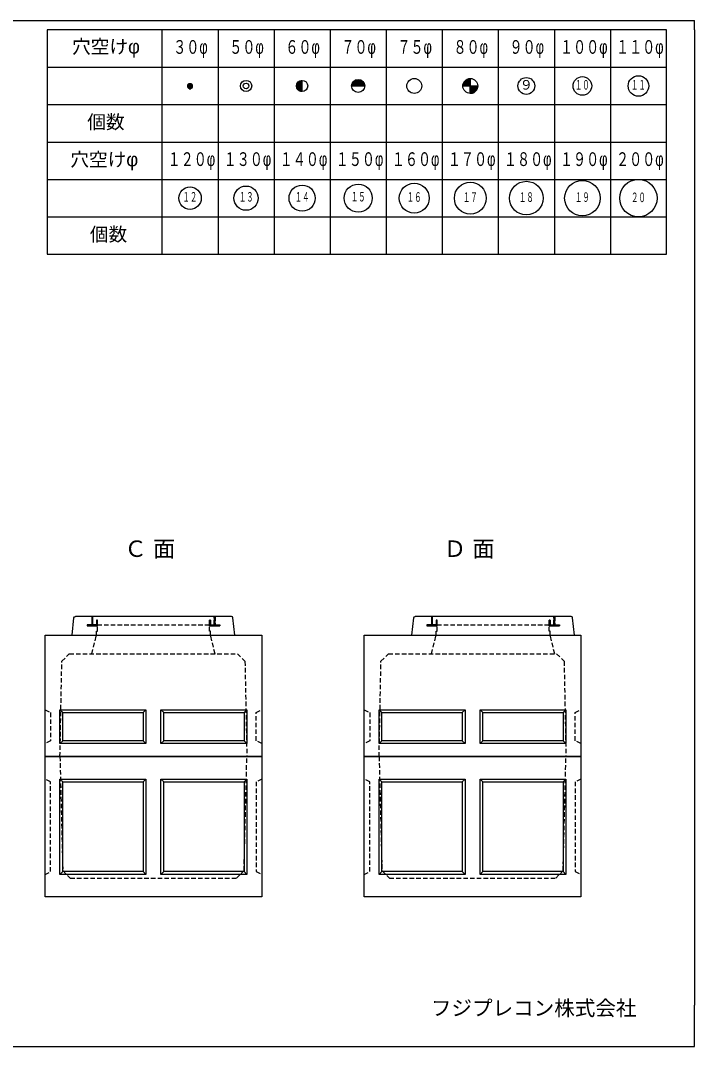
# Model space of a CAD drawing. Units: millimetres, scale not verified. Extents: x -3704 to 3796, y -2790 to 2696.
# Drawn here: x 189 to 3796, y -2790 to 2696 of the extents above; entities that cross this region are included whole.
import ezdxf
from ezdxf.enums import TextEntityAlignment as Align

# ---------------------------------------------------------------- set-up
doc = ezdxf.new("R2010")
doc.units = ezdxf.units.MM
doc.header["$LTSCALE"] = 20
doc.linetypes.add('DASHED1', pattern=[1.8, 1.2, -0.6])
doc.layers.add('0-0_レイヤ_1', color=7, linetype='Continuous')
doc.styles.add('HG丸ｺﾞｼｯｸM-PRO', font='')
doc.styles.add('ＭＳ ゴシック', font='')
doc.styles.get('HG丸ｺﾞｼｯｸM-PRO').set_extended_font_data('HG丸ｺﾞｼｯｸM-PRO')
doc.styles.get('ＭＳ ゴシック').set_extended_font_data('MS Gothic')

msp = doc.modelspace()

# ---------------------------------------------------------------- linework, layer by layer
at = {"layer": '0-0_レイヤ_1'}
for p, q in [((3795.88, 2646.47), (3795.88, 2696.47)), ((945.88, 2646.47), (945.88, 1446.47)), ((1245.88, 2646.47), (1245.88, 1446.47)), ((1545.88, 2646.47), (1545.88, 1446.47)), ((1845.88, 2646.47), (1845.88, 1446.47)), ((2145.88, 2646.47), (2145.88, 1446.47)), ((2445.88, 2646.47), (2445.88, 1446.47)), ((2745.88, 2646.47), (2745.88, 1446.47)), ((3045.88, 2646.47), (3045.88, 1446.47)), ((3345.88, 2646.47), (3345.88, 1446.47)), ((3795.88, 2646.47), (3795.88, -2568.82)), ((331.45, 2446.47), (945.88, 2446.47)), ((945.88, 2446.47), (3645.88, 2446.47)), ((1089.41, 2360), (1102.36, 2360)), ((1669.11, 2360), (1695.88, 2360)), ((1670.21, 2362), (1695.88, 2362)), ((1671.54, 2364), (1695.88, 2364)), ((1673.11, 2366), (1695.88, 2366)), ((1674.99, 2368), (1695.88, 2368)), ((1677.27, 2370), (1695.88, 2370)), ((1680.13, 2372), (1695.88, 2372)), ((1683.96, 2374), (1695.88, 2374)), ((1690.59, 2376), (1695.88, 2376)), ((1695.88, 2316.47), (1695.88, 2376.47)), ((1963.6, 2360), (2028.16, 2360)), ((1964.52, 2362), (2027.25, 2362)), ((1965.59, 2364), (2026.18, 2364)), ((1966.84, 2366), (2024.93, 2366)), ((1968.29, 2368), (2023.48, 2368)), ((1969.97, 2370), (2021.79, 2370)), ((1971.94, 2372), (2019.82, 2372)), ((1974.27, 2374), (2017.5, 2374)), ((1977.09, 2376), (2014.67, 2376)), ((1980.69, 2378), (2011.08, 2378)), ((1985.84, 2380), (2005.92, 2380)), ((2558.24, 2360), (2595.88, 2360)), ((2559.02, 2362), (2595.88, 2362)), ((2559.93, 2364), (2595.88, 2364)), ((2560.97, 2366), (2595.88, 2366)), ((2562.17, 2368), (2595.88, 2368)), ((2563.53, 2370), (2595.88, 2370)), ((2565.09, 2372), (2595.88, 2372)), ((2566.86, 2374), (2595.88, 2374)), ((2568.9, 2376), (2595.88, 2376)), ((2571.27, 2378), (2595.88, 2378)), ((2574.07, 2380), (2595.88, 2380)), ((2577.51, 2382), (2595.88, 2382)), ((2582.04, 2384), (2595.88, 2384)), ((2589.76, 2386), (2595.88, 2386)), ((1080.89, 2346), (1110.87, 2346)), ((1080.96, 2348), (1110.8, 2348)), ((1081.09, 2344), (1110.68, 2344)), ((1081.3, 2350), (1110.46, 2350)), ((1081.56, 2342), (1110.2, 2342)), ((1081.94, 2352), (1109.83, 2352)), ((1082.35, 2340), (1109.41, 2340)), ((1082.91, 2354), (1108.86, 2354)), ((1083.5, 2338), (1108.26, 2338)), ((1084.3, 2356), (1107.47, 2356)), ((1085.14, 2336), (1106.62, 2336)), ((1086.29, 2358), (1105.48, 2358)), ((1087.55, 2334), (1104.22, 2334)), ((1091.93, 2332), (1099.83, 2332)), ((1665.89, 2346), (1695.88, 2346)), ((1665.92, 2348), (1695.88, 2348)), ((1665.98, 2344), (1695.88, 2344)), ((1666.09, 2350), (1695.88, 2350)), ((1666.22, 2342), (1695.88, 2342)), ((1666.4, 2352), (1695.88, 2352)), ((1666.59, 2340), (1695.88, 2340)), ((1666.84, 2354), (1695.88, 2354)), ((1667.1, 2338), (1695.88, 2338)), ((1667.44, 2356), (1695.88, 2356)), ((1667.77, 2336), (1695.88, 2336)), ((1668.19, 2358), (1695.88, 2358)), ((1668.6, 2334), (1695.88, 2334)), ((1669.6, 2332), (1695.88, 2332)), ((1670.81, 2330), (1695.88, 2330)), ((1672.24, 2328), (1695.88, 2328)), ((1673.95, 2326), (1695.88, 2326)), ((1676.01, 2324), (1695.88, 2324)), ((1678.53, 2322), (1695.88, 2322)), ((1681.76, 2320), (1695.88, 2320)), ((1686.43, 2318), (1695.88, 2318)), ((1960.88, 2346.47), (2030.88, 2346.47)), ((1960.92, 2348), (2030.85, 2348)), ((1961.06, 2350), (2030.7, 2350)), ((1961.32, 2352), (2030.44, 2352)), ((1961.7, 2354), (2030.06, 2354)), ((1962.2, 2356), (2029.56, 2356)), ((1962.84, 2358), (2028.93, 2358)), ((2555.91, 2348), (2595.88, 2348)), ((2556.04, 2350), (2595.88, 2350)), ((2556.27, 2352), (2595.88, 2352)), ((2556.6, 2354), (2595.88, 2354)), ((2557.03, 2356), (2595.88, 2356)), ((2557.58, 2358), (2595.88, 2358)), ((2595.88, 2346), (2635.88, 2346)), ((2595.88, 2344), (2635.81, 2344)), ((2595.88, 2342), (2635.63, 2342)), ((2595.88, 2340), (2635.36, 2340)), ((2595.88, 2338), (2634.98, 2338)), ((2595.88, 2336), (2634.49, 2336)), ((2595.88, 2334), (2633.89, 2334)), ((2595.88, 2332), (2633.17, 2332)), ((2595.88, 2330), (2632.33, 2330)), ((2595.88, 2328), (2631.36, 2328)), ((2595.88, 2326), (2630.25, 2326)), ((2595.88, 2324), (2628.97, 2324)), ((2595.88, 2322), (2627.52, 2322)), ((2595.88, 2320), (2625.87, 2320)), ((2595.88, 2318), (2623.98, 2318)), ((2595.88, 2316), (2621.8, 2316)), ((2595.88, 2314), (2619.24, 2314)), ((2595.88, 2312), (2616.17, 2312)), ((2595.88, 2310), (2612.31, 2310)), ((2595.88, 2308), (2606.84, 2308)), ((331.45, 2246.47), (945.88, 2246.47)), ((945.88, 2246.47), (3645.88, 2246.47)), ((331.45, 2046.47), (945.88, 2046.47)), ((945.88, 2046.47), (3645.88, 2046.47)), ((331.45, 1846.47), (945.88, 1846.47)), ((945.88, 1846.47), (3645.88, 1846.47)), ((331.45, 1646.47), (945.88, 1646.47)), ((945.88, 1646.47), (3645.88, 1646.47)), ((1317.38, -490), (482.38, -490)), ((569.88, -490), (569.88, -535)), ((574.88, -490), (569.88, -490)), ((569.88, -492), (574.88, -492)), ((574.88, -535), (574.88, -490)), ((1224.88, -490), (1224.88, -535)), ((1229.88, -490), (1224.88, -490)), ((1224.88, -492), (1229.88, -492)), ((1229.88, -535), (1229.88, -490)), ((3135.38, -490), (2300.38, -490)), ((2387.88, -490), (2387.88, -535)), ((2392.88, -490), (2387.88, -490)), ((2387.88, -492), (2392.88, -492)), ((2392.88, -535), (2392.88, -490)), ((3042.88, -490), (3042.88, -535)), ((3047.88, -490), (3042.88, -490)), ((3042.88, -492), (3047.88, -492)), ((3047.88, -535), (3047.88, -490)), ((464.88, -590), (474.88, -497.5)), ((544.88, -535), (544.88, -540)), ((594.88, -535), (544.88, -535)), ((544.88, -536), (594.88, -536)), ((544.88, -538), (594.88, -538)), ((544.88, -540), (594.88, -540)), ((544.88, -540), (594.88, -540)), ((569.88, -494), (574.88, -494)), ((569.88, -496), (574.88, -496)), ((569.88, -498), (574.88, -498)), ((569.88, -500), (574.88, -500)), ((569.88, -502), (574.88, -502)), ((569.88, -504), (574.88, -504)), ((569.88, -506), (574.88, -506)), ((569.88, -508), (574.88, -508)), ((569.88, -510), (574.88, -510)), ((569.88, -512), (574.88, -512)), ((569.88, -514), (574.88, -514)), ((569.88, -516), (574.88, -516)), ((569.88, -518), (574.88, -518)), ((569.88, -520), (574.88, -520)), ((569.88, -522), (574.88, -522)), ((569.88, -524), (574.88, -524)), ((569.88, -526), (574.88, -526)), ((569.88, -528), (574.88, -528)), ((569.88, -530), (574.88, -530)), ((569.88, -532), (574.88, -532)), ((569.88, -534), (574.88, -534)), ((594.88, -510), (599.88, -510)), ((594.88, -510), (594.88, -540)), ((599.88, -510), (594.88, -510)), ((594.88, -512), (599.88, -512)), ((594.88, -514), (599.88, -514)), ((594.88, -516), (599.88, -516)), ((594.88, -518), (599.88, -518)), ((594.88, -520), (599.88, -520)), ((594.88, -522), (599.88, -522)), ((594.88, -524), (599.88, -524)), ((594.88, -526), (599.88, -526)), ((594.88, -528), (599.88, -528)), ((594.88, -530), (599.88, -530)), ((594.88, -532), (599.88, -532)), ((594.88, -534), (599.88, -534)), ((594.88, -536), (599.88, -536)), ((594.88, -538), (599.88, -538)), ((594.88, -540), (599.88, -540)), ((594.88, -540), (599.88, -540)), ((599.88, -540), (599.88, -510)), ((1199.88, -510), (1199.88, -535)), ((1204.88, -510), (1199.88, -510)), ((1199.88, -512), (1204.88, -512)), ((1199.88, -514), (1204.88, -514)), ((1199.88, -516), (1204.88, -516)), ((1199.88, -518), (1204.88, -518)), ((1199.88, -520), (1204.88, -520)), ((1199.88, -522), (1204.88, -522)), ((1199.88, -524), (1204.88, -524)), ((1199.88, -526), (1204.88, -526)), ((1199.88, -528), (1204.88, -528)), ((1199.88, -530), (1204.88, -530)), ((1199.88, -532), (1204.88, -532)), ((1199.88, -534), (1204.88, -534)), ((1199.88, -540), (1199.88, -535)), ((1199.88, -535), (1254.88, -535)), ((1199.88, -535), (1204.88, -535)), ((1199.88, -536), (1254.88, -536)), ((1199.88, -538), (1254.88, -538)), ((1199.88, -540), (1254.88, -540)), ((1254.88, -540), (1199.88, -540)), ((1204.88, -535), (1204.88, -510)), ((1224.88, -494), (1229.88, -494)), ((1224.88, -496), (1229.88, -496)), ((1224.88, -498), (1229.88, -498)), ((1224.88, -500), (1229.88, -500)), ((1224.88, -502), (1229.88, -502)), ((1224.88, -504), (1229.88, -504)), ((1224.88, -506), (1229.88, -506)), ((1224.88, -508), (1229.88, -508)), ((1224.88, -510), (1229.88, -510)), ((1224.88, -512), (1229.88, -512)), ((1224.88, -514), (1229.88, -514)), ((1224.88, -516), (1229.88, -516)), ((1224.88, -518), (1229.88, -518)), ((1224.88, -520), (1229.88, -520)), ((1224.88, -522), (1229.88, -522)), ((1224.88, -524), (1229.88, -524)), ((1224.88, -526), (1229.88, -526)), ((1224.88, -528), (1229.88, -528)), ((1224.88, -530), (1229.88, -530)), ((1224.88, -532), (1229.88, -532)), ((1224.88, -534), (1229.88, -534)), ((1224.88, -535), (1229.88, -535)), ((1254.88, -535), (1254.88, -540)), ((1334.88, -590), (1324.88, -497.5)), ((2282.88, -590), (2292.88, -497.5)), ((2362.88, -535), (2362.88, -540)), ((2412.88, -535), (2362.88, -535)), ((2362.88, -536), (2412.88, -536)), ((2362.88, -538), (2412.88, -538)), ((2362.88, -540), (2412.88, -540)), ((2362.88, -540), (2412.88, -540)), ((2387.88, -494), (2392.88, -494)), ((2387.88, -496), (2392.88, -496)), ((2387.88, -498), (2392.88, -498)), ((2387.88, -500), (2392.88, -500)), ((2387.88, -502), (2392.88, -502)), ((2387.88, -504), (2392.88, -504)), ((2387.88, -506), (2392.88, -506)), ((2387.88, -508), (2392.88, -508)), ((2387.88, -510), (2392.88, -510)), ((2387.88, -512), (2392.88, -512)), ((2387.88, -514), (2392.88, -514)), ((2387.88, -516), (2392.88, -516)), ((2387.88, -518), (2392.88, -518)), ((2387.88, -520), (2392.88, -520)), ((2387.88, -522), (2392.88, -522)), ((2387.88, -524), (2392.88, -524)), ((2387.88, -526), (2392.88, -526)), ((2387.88, -528), (2392.88, -528)), ((2387.88, -530), (2392.88, -530)), ((2387.88, -532), (2392.88, -532)), ((2387.88, -534), (2392.88, -534)), ((2412.88, -510), (2417.88, -510)), ((2412.88, -510), (2412.88, -540)), ((2417.88, -510), (2412.88, -510)), ((2412.88, -512), (2417.88, -512)), ((2412.88, -514), (2417.88, -514)), ((2412.88, -516), (2417.88, -516)), ((2412.88, -518), (2417.88, -518)), ((2412.88, -520), (2417.88, -520)), ((2412.88, -522), (2417.88, -522)), ((2412.88, -524), (2417.88, -524)), ((2412.88, -526), (2417.88, -526)), ((2412.88, -528), (2417.88, -528)), ((2412.88, -530), (2417.88, -530)), ((2412.88, -532), (2417.88, -532)), ((2412.88, -534), (2417.88, -534)), ((2412.88, -536), (2417.88, -536)), ((2412.88, -538), (2417.88, -538)), ((2412.88, -540), (2417.88, -540)), ((2412.88, -540), (2417.88, -540)), ((2417.88, -540), (2417.88, -510)), ((3017.88, -510), (3017.88, -535)), ((3022.88, -510), (3017.88, -510)), ((3017.88, -512), (3022.88, -512)), ((3017.88, -514), (3022.88, -514)), ((3017.88, -516), (3022.88, -516)), ((3017.88, -518), (3022.88, -518)), ((3017.88, -520), (3022.88, -520)), ((3017.88, -522), (3022.88, -522)), ((3017.88, -524), (3022.88, -524)), ((3017.88, -526), (3022.88, -526)), ((3017.88, -528), (3022.88, -528)), ((3017.88, -530), (3022.88, -530)), ((3017.88, -532), (3022.88, -532)), ((3017.88, -534), (3022.88, -534)), ((3017.88, -540), (3017.88, -535)), ((3017.88, -535), (3072.88, -535)), ((3017.88, -535), (3022.88, -535)), ((3017.88, -536), (3072.88, -536)), ((3017.88, -538), (3072.88, -538)), ((3017.88, -540), (3072.88, -540)), ((3072.88, -540), (3017.88, -540)), ((3022.88, -535), (3022.88, -510)), ((3042.88, -494), (3047.88, -494)), ((3042.88, -496), (3047.88, -496)), ((3042.88, -498), (3047.88, -498)), ((3042.88, -500), (3047.88, -500)), ((3042.88, -502), (3047.88, -502)), ((3042.88, -504), (3047.88, -504)), ((3042.88, -506), (3047.88, -506)), ((3042.88, -508), (3047.88, -508)), ((3042.88, -510), (3047.88, -510)), ((3042.88, -512), (3047.88, -512)), ((3042.88, -514), (3047.88, -514)), ((3042.88, -516), (3047.88, -516)), ((3042.88, -518), (3047.88, -518)), ((3042.88, -520), (3047.88, -520)), ((3042.88, -522), (3047.88, -522)), ((3042.88, -524), (3047.88, -524)), ((3042.88, -526), (3047.88, -526)), ((3042.88, -528), (3047.88, -528)), ((3042.88, -530), (3047.88, -530)), ((3042.88, -532), (3047.88, -532)), ((3042.88, -534), (3047.88, -534)), ((3042.88, -535), (3047.88, -535)), ((3072.88, -535), (3072.88, -540)), ((3152.88, -590), (3142.88, -497.5)), ((354.88, -590), (1224.88, -590)), ((2062.88, -590), (2932.88, -590)), ((399.88, -990), (414.88, -1005)), ((859.88, -990), (844.88, -1005)), ((1384.88, -1005), (1399.88, -990)), ((2107.88, -990), (2122.88, -1005)), ((2567.88, -990), (2552.88, -1005)), ((3092.88, -1005), (3107.88, -990)), ((859.88, -1170), (844.88, -1155)), ((939.88, -1170), (954.88, -1155)), ((1399.88, -1170), (1384.88, -1155)), ((2567.88, -1170), (2552.88, -1155)), ((2647.88, -1170), (2662.88, -1155)), ((3107.88, -1170), (3092.88, -1155)), ((399.88, -1360), (414.88, -1375)), ((844.88, -1375), (859.88, -1360)), ((1384.88, -1375), (1399.88, -1360)), ((2107.88, -1360), (2122.88, -1375)), ((2552.88, -1375), (2567.88, -1360)), ((3092.88, -1375), (3107.88, -1360)), ((939.88, -1870), (954.88, -1855)), ((1399.88, -1870), (1384.88, -1855)), ((2647.88, -1870), (2662.88, -1855)), ((3107.88, -1870), (3092.88, -1855)), ((3795.88, -2740.32), (3795.88, -2568.82))]:
    msp.add_line(p, q, dxfattribs=at)
at = {"layer": '0-0_レイヤ_1', "linetype": 'DASHED1'}
for p, q in [((569.88, -490), (569.88, -535)), ((574.88, -490), (569.88, -490)), ((574.88, -535), (574.88, -490)), ((1224.88, -490), (1229.88, -490)), ((1224.88, -535), (1224.88, -490)), ((1229.88, -490), (1229.88, -535)), ((2387.88, -490), (2387.88, -535)), ((2392.88, -490), (2387.88, -490)), ((2392.88, -535), (2392.88, -490)), ((3042.88, -490), (3047.88, -490)), ((3042.88, -535), (3042.88, -490)), ((3047.88, -490), (3047.88, -535)), ((544.88, -535), (544.88, -540)), ((569.88, -535), (544.88, -535)), ((544.88, -540), (599.88, -540)), ((594.88, -535), (574.88, -535)), ((594.88, -510), (594.88, -535)), ((599.88, -510), (594.88, -510)), ((599.88, -570), (599.88, -510)), ((599.88, -535), (1199.88, -535)), ((1199.88, -510), (1204.88, -510)), ((1199.88, -570), (1199.88, -510)), ((1254.88, -540), (1199.88, -540)), ((1204.88, -510), (1204.88, -535)), ((1204.88, -535), (1224.88, -535)), ((1229.88, -535), (1254.88, -535)), ((1254.88, -535), (1254.88, -540)), ((2362.88, -535), (2362.88, -540)), ((2387.88, -535), (2362.88, -535)), ((2362.88, -540), (2417.88, -540)), ((2412.88, -535), (2392.88, -535)), ((2412.88, -510), (2412.88, -535)), ((2417.88, -510), (2412.88, -510)), ((2417.88, -570), (2417.88, -510)), ((2417.88, -535), (3017.88, -535)), ((3017.88, -510), (3022.88, -510)), ((3017.88, -570), (3017.88, -510)), ((3072.88, -540), (3017.88, -540)), ((3022.88, -510), (3022.88, -535)), ((3022.88, -535), (3042.88, -535)), ((3047.88, -535), (3072.88, -535)), ((3072.88, -535), (3072.88, -540)), ((569.88, -690), (594.88, -590)), ((594.88, -570), (599.88, -570)), ((594.88, -590), (594.88, -570)), ((1204.88, -570), (1199.88, -570)), ((1204.88, -590), (1204.88, -570)), ((1229.88, -690), (1204.88, -590)), ((2387.88, -690), (2412.88, -590)), ((2412.88, -570), (2417.88, -570)), ((2412.88, -590), (2412.88, -570)), ((3022.88, -570), (3017.88, -570)), ((3022.88, -590), (3022.88, -570)), ((3047.88, -690), (3022.88, -590))]:
    msp.add_line(p, q, dxfattribs=at)
at = {"layer": '0-0_レイヤ_1'}
for points in [[(-3532.94, 2696.47), (3545.88, 2696.47), (3795.88, 2696.47)], [(945.88, 2646.47), (331.45, 2646.47), (331.45, 1446.47), (945.88, 1446.47)], [(945.88, 1446.47), (3645.88, 1446.47), (3645.88, 2646.47), (945.88, 2646.47)], [(2595.88, 2386.47), (2595.88, 2346.47), (2555.88, 2346.47)], [(2595.88, 2306.47), (2595.88, 2346.47), (2635.88, 2346.47)], [(474.88, -497.5), (476.89, -492.18), (482.38, -490)], [(1324.88, -497.5), (1322.43, -491.85), (1317.38, -490)], [(2292.88, -497.5), (2294.89, -492.18), (2300.38, -490)], [(3142.88, -497.5), (3140.43, -491.85), (3135.38, -490)], [(414.88, -1155), (399.88, -1170), (399.88, -990), (859.88, -990), (859.88, -1170), (399.88, -1170)], [(939.88, -990), (954.88, -1005), (1384.88, -1005), (1384.88, -1155), (954.88, -1155), (954.88, -1005)], [(2122.88, -1155), (2107.88, -1170), (2107.88, -990), (2567.88, -990), (2567.88, -1170), (2107.88, -1170)], [(2647.88, -990), (2662.88, -1005), (3092.88, -1005), (3092.88, -1155), (2662.88, -1155), (2662.88, -1005)], [(414.88, -1855), (399.88, -1870), (399.88, -1360), (859.88, -1360), (859.88, -1870), (399.88, -1870)], [(939.88, -1360), (954.88, -1375), (1384.88, -1375), (1384.88, -1855), (954.88, -1855), (954.88, -1375)], [(2122.88, -1855), (2107.88, -1870), (2107.88, -1360), (2567.88, -1360), (2567.88, -1870), (2107.88, -1870)], [(2647.88, -1360), (2662.88, -1375), (3092.88, -1375), (3092.88, -1855), (2662.88, -1855), (2662.88, -1375)], [(859.88, -1870), (844.88, -1855), (414.88, -1855), (414.88, -1375), (844.88, -1375), (844.88, -1855)], [(2567.88, -1870), (2552.88, -1855), (2122.88, -1855), (2122.88, -1375), (2552.88, -1375), (2552.88, -1855)], [(-3532.94, -2790.32), (3545.88, -2790.32), (3795.88, -2790.32), (3795.88, -2740.32)]]:
    msp.add_lwpolyline(points, dxfattribs=at)
for points in [[(319.88, -1240), (319.88, -590), (1479.88, -590), (1479.88, -1240)], [(2027.88, -1240), (2027.88, -590), (3187.88, -590), (3187.88, -1240)], [(414.88, -1155), (414.88, -1005), (844.88, -1005), (844.88, -1155)], [(939.88, -990), (1399.88, -990), (1399.88, -1170), (939.88, -1170)], [(2122.88, -1155), (2122.88, -1005), (2552.88, -1005), (2552.88, -1155)], [(2647.88, -990), (3107.88, -990), (3107.88, -1170), (2647.88, -1170)], [(1479.88, -1990), (319.88, -1990), (319.88, -1240), (1479.88, -1240)], [(3187.88, -1990), (2027.88, -1990), (2027.88, -1240), (3187.88, -1240)], [(939.88, -1360), (1399.88, -1360), (1399.88, -1870), (939.88, -1870)], [(2647.88, -1360), (3107.88, -1360), (3107.88, -1870), (2647.88, -1870)]]:
    msp.add_lwpolyline(points, close=True, dxfattribs=at)
at = {"layer": '0-0_レイヤ_1', "linetype": 'DASHED1'}
for points in [[(399.88, -1240), (409.88, -730), (449.88, -690), (1349.88, -690), (1389.88, -730), (1399.88, -1240)], [(2107.88, -1240), (2117.88, -730), (2157.88, -690), (3057.88, -690), (3097.88, -730), (3107.88, -1240)], [(319.88, -990), (349.88, -1005), (349.88, -1155), (319.88, -1170)], [(1479.88, -1170), (1449.88, -1155), (1449.88, -1005), (1479.88, -990)], [(2027.88, -990), (2057.88, -1005), (2057.88, -1155), (2027.88, -1170)], [(3187.88, -1170), (3157.88, -1155), (3157.88, -1005), (3187.88, -990)], [(399.88, -1240), (414.88, -1850), (454.88, -1890), (1344.88, -1890), (1384.88, -1850), (1399.88, -1240)], [(2107.88, -1240), (2122.88, -1850), (2162.88, -1890), (3052.88, -1890), (3092.88, -1850), (3107.88, -1240)], [(319.88, -1870), (349.88, -1855), (349.88, -1375), (319.88, -1360)], [(1479.88, -1360), (1449.88, -1375), (1449.88, -1855), (1479.88, -1870)], [(2027.88, -1870), (2057.88, -1855), (2057.88, -1375), (2027.88, -1360)], [(3187.88, -1360), (3157.88, -1375), (3157.88, -1855), (3187.88, -1870)]]:
    msp.add_lwpolyline(points, dxfattribs=at)
at = {"layer": '0-0_レイヤ_1'}
for centre, radius in [((1395.88, 2346.47), 30), ((1395.88, 2346.47), 15), ((1695.88, 2346.47), 30), ((1995.88, 2346.47), 35), ((2295.88, 2346.47), 40), ((2595.88, 2346.47), 40), ((2895.88, 2346.47), 45), ((3195.88, 2346.47), 50), ((3495.88, 2346.47), 55), ((1395.88, 1746.47), 65), ((1695.88, 1746.47), 70), ((1995.88, 1746.47), 75), ((2295.88, 1746.47), 80), ((2595.88, 1746.47), 85), ((2895.88, 1746.47), 90), ((3195.88, 1746.47), 95), ((3495.88, 1746.47), 100), ((1095.88, 1746.47), 60)]:
    msp.add_circle(centre, radius, dxfattribs=at)

# ---------------------------------------------------------------- texts
for s, height, style, p in [('穴空けφ', 73.31, 'HG丸ｺﾞｼｯｸM-PRO', (464.21, 2498.28)), ('９', 51.32, 'HG丸ｺﾞｼｯｸM-PRO', (2860.89, 2311.57)), ('個数', 73.31, 'HG丸ｺﾞｼｯｸM-PRO', (545.73, 2095.35)), ('穴空けφ', 73.31, 'HG丸ｺﾞｼｯｸM-PRO', (454.89, 1895.05)), ('個数', 73.31, 'HG丸ｺﾞｼｯｸM-PRO', (559.7, 1494.45)), ('Ｃ 面', 87.98, 'HG丸ｺﾞｼｯｸM-PRO', (744.44, -198.61)), ('Ｄ 面', 87.98, 'HG丸ｺﾞｼｯｸM-PRO', (2453.8, -198.61)), ('フジプレコン株式会社', 80.65, 'ＭＳ ゴシック', (2385.06, -2649.21))]:
    msp.add_text(s, height=height, dxfattribs=dict(at, style=style)).set_placement(p, align=Align.BOTTOM_LEFT)
at = {"layer": '0-0_レイヤ_1', "style": 'HG丸ｺﾞｼｯｸM-PRO'}
for s, height, width, p in [('３０φ', 73.31, 0.7, (1005.88, 2496.47)), ('５０φ', 73.31, 0.7, (1305.88, 2496.47)), ('６０φ', 73.31, 0.7, (1605.88, 2496.47)), ('７０φ', 73.31, 0.7, (1905.88, 2496.47)), ('７５φ', 73.31, 0.7, (2205.88, 2496.47)), ('８０φ', 73.31, 0.7, (2505.88, 2496.47)), ('９０φ', 73.31, 0.7, (2805.88, 2496.47)), ('１００φ', 73.31, 0.7, (3075.88, 2496.47)), ('１１０φ', 73.31, 0.7, (3375.88, 2496.47)), ('１０', 51.32, 0.55, (3155.75, 2311.84)), ('１１', 51.32, 0.55, (3456.05, 2311.9)), ('１２０φ', 73.31, 0.7, (975.88, 1896.47)), ('１３０φ', 73.31, 0.7, (1275.88, 1896.47)), ('１４０φ', 73.31, 0.7, (1575.88, 1896.47)), ('１５０φ', 73.31, 0.7, (1875.88, 1896.47)), ('１７０φ', 73.31, 0.7, (2475.88, 1896.47)), ('１８０φ', 73.31, 0.7, (2775.88, 1896.47)), ('１９０φ', 73.31, 0.7, (3075.88, 1896.47)), ('２００φ', 73.31, 0.7, (3375.88, 1896.47)), ('１２', 51.32, 0.55, (1055.5, 1712.62)), ('１３', 51.32, 0.55, (1357.09, 1712.33)), ('１４', 51.32, 0.55, (1656.44, 1711.81)), ('１５', 51.32, 0.55, (1956.61, 1713.44)), ('１６', 51.32, 0.55, (2256.14, 1711.64)), ('１７', 51.32, 0.55, (2556.54, 1711.06)), ('１８', 51.32, 0.55, (2856.32, 1711.06)), ('１９', 51.32, 0.55, (3156.36, 1711.02)), ('２０', 51.32, 0.55, (3456.18, 1709.76))]:
    msp.add_text(s, height=height, dxfattribs=dict(at, width=width)).set_placement(p, align=Align.BOTTOM_LEFT)
at = {"layer": '0-0_レイヤ_1', "style": 'HG丸ｺﾞｼｯｸM-PRO', "width": 0.7}
msp.add_text('１６０φ', height=73.31, rotation=0.001, dxfattribs=at).set_placement((2175.88, 1896.47), align=Align.BOTTOM_LEFT)

doc.saveas('drawing.dxf')
